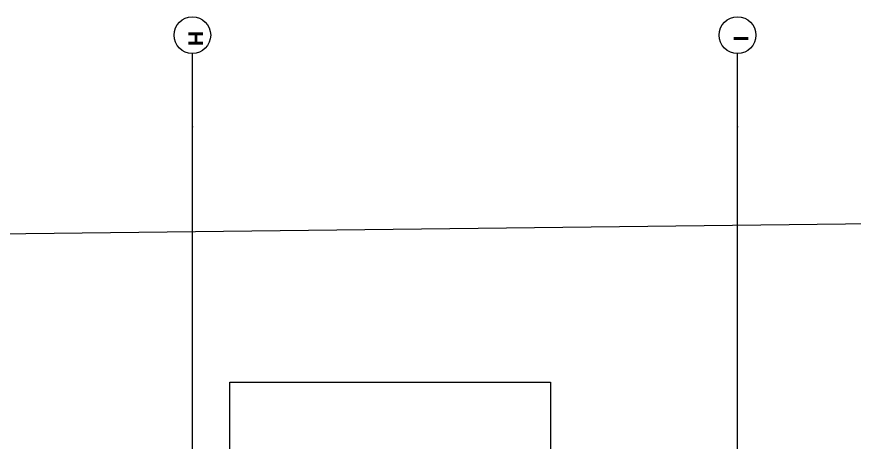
# Model space of a CAD drawing. Header units: metres. Extents: x -19025 to 34897, y -14024 to 26069.
# Drawn here: x 16898 to 28312, y 20263 to 26056 of the extents above; entities that cross this region are included whole.
import ezdxf
from ezdxf.enums import TextEntityAlignment as Align

# ---------------------------------------------------------------- set-up
doc = ezdxf.new("R2010")
doc.units = ezdxf.units.M
doc.header["$MEASUREMENT"] = 0
doc.layers.add('11__100 Achsraster', color=7, linetype='Continuous')
doc.layers.add('930 Beschriftung Allgemein', color=7, linetype='Continuous')
doc.styles.add('ERSTELLTER_STIL_4', font='arialbd.ttf')
doc.linetypes.add('Grenze Bezirk', pattern='A,0,[2,22HAUS116_412 STG1 _ 2.DG_IndexB_2026-08-161.Shx,S=0.001587,R=0,X=0,Y=0],-0.25,0', length=0.25)

# ---------------------------------------------------------------- blocks, each defined once
blk = doc.blocks.new('Standard-Rastermarker_8')
at = {"layer": '11__100 Achsraster', "color": 8, "linetype": 'Grenze Bezirk', "lineweight": 5}
for p, q in [((1, 0), (34.397, 0)), ((34.397, 0), (35.397, 0))]:
    blk.add_line(p, q, dxfattribs=at)
at = {"layer": '11__100 Achsraster', "color": 8, "linetype": 'Continuous', "lineweight": 5}
blk.add_circle((35.647, 0), 0.25, dxfattribs=at)
at = {"layer": '11__100 Achsraster', "color": 8, "linetype": 'Grenze Bezirk', "lineweight": 5}
blk.add_point((34.397, 0), dxfattribs=at)
blk.add_point((34.397, 0), dxfattribs=at)
at = {"layer": '11__100 Achsraster', "color": 8, "lineweight": 5, "style": 'ERSTELLTER_STIL_4'}
for tag, p in [('AC_MarkerText_1_0', (-0.25, -0.191)), ('AC_MarkerText_1_1', (35.647, -0.191))]:
    blk.add_attdef(tag, text='', height=0.2, rotation=180, dxfattribs=at).set_placement(p, align=Align.TOP_CENTER)
blk = doc.blocks.new('Standard-Rastermarker_27')
at = {"layer": '11__100 Achsraster', "color": 8, "linetype": 'Grenze Bezirk', "lineweight": 5}
for p, q in [((1, 0), (34.397, 0)), ((34.397, 0), (35.397, 0))]:
    blk.add_line(p, q, dxfattribs=at)
at = {"layer": '11__100 Achsraster', "color": 8, "linetype": 'Continuous', "lineweight": 5}
blk.add_circle((35.647, 0), 0.25, dxfattribs=at)
at = {"layer": '11__100 Achsraster', "color": 8, "linetype": 'Grenze Bezirk', "lineweight": 5}
blk.add_point((34.397, 0), dxfattribs=at)
blk.add_point((34.397, 0), dxfattribs=at)
at = {"layer": '11__100 Achsraster', "color": 8, "lineweight": 5, "style": 'ERSTELLTER_STIL_4'}
for tag, p in [('AC_MarkerText_1_0', (-0.25, -0.191)), ('AC_MarkerText_1_1', (35.647, -0.191))]:
    blk.add_attdef(tag, text='', height=0.2, rotation=180, dxfattribs=at).set_placement(p, align=Align.TOP_CENTER)
blk = doc.blocks.new('Standard-Rastermarker_28')
at = {"layer": '11__100 Achsraster', "color": 8, "linetype": 'Grenze Bezirk', "lineweight": 5}
blk.add_line((1.041, 0), (32.105, 0), dxfattribs=at)
at = {"layer": '11__100 Achsraster', "color": 8, "lineweight": 5, "style": 'ERSTELLTER_STIL_4'}
blk.add_attdef('AC_MarkerText_1', text='', height=0.2, rotation=269.3183, dxfattribs=at).set_placement((33.542, -0.047), align=Align.TOP_CENTER)

msp = doc.modelspace()

# ---------------------------------------------------------------- linework, layer by layer
at = {"layer": '930 Beschriftung Allgemein', "color": 254, "linetype": 'Continuous', "lineweight": 9, "true_color": 0xd4d4d4}
msp.add_lwpolyline([(19799.784, 18108.621), (19799.797, 21078.625), (24171.333, 21078.605), (24171.333, 20079.686)], dxfattribs=at)

# ---------------------------------------------------------------- block references
at = {"layer": '11__100 Achsraster', "color": 7, "linetype": 'Continuous', "lineweight": 18}
ref = msp.add_blockref('Standard-Rastermarker_8', (19291.342, -9841.291), dxfattribs=dict(at, xscale=1000, yscale=1000, zscale=1000, rotation=90))
ref.add_attrib('AC_MarkerText_1_1', 'H', dxfattribs={"color": 8, "lineweight": 5, "height": 200, "rotation": 270, "style": 'ERSTELLTER_STIL_4'}).set_placement((19437.057, 25760.038), align=Align.TOP_CENTER)
ref = msp.add_blockref('Standard-Rastermarker_27', (26721.335, -9841.291), dxfattribs=dict(at, xscale=1000, yscale=1000, zscale=1000, rotation=90))
ref.add_attrib('AC_MarkerText_1_1', 'I', dxfattribs={"color": 8, "lineweight": 5, "height": 200, "rotation": 270, "style": 'ERSTELLTER_STIL_4'}).set_placement((26867.049, 25760.041), align=Align.TOP_CENTER)
at = {"layer": '11__100 Achsraster', "color": 7, "linetype": 'Continuous', "lineweight": 18, "xscale": 999.9999999999995, "yscale": 999.9999999999995, "zscale": 999.9999999999995, "rotation": 0.6817132025268204}
msp.add_blockref('Standard-Rastermarker_28', (1189.381, 22916.346), dxfattribs=at)

doc.saveas('drawing.dxf')
